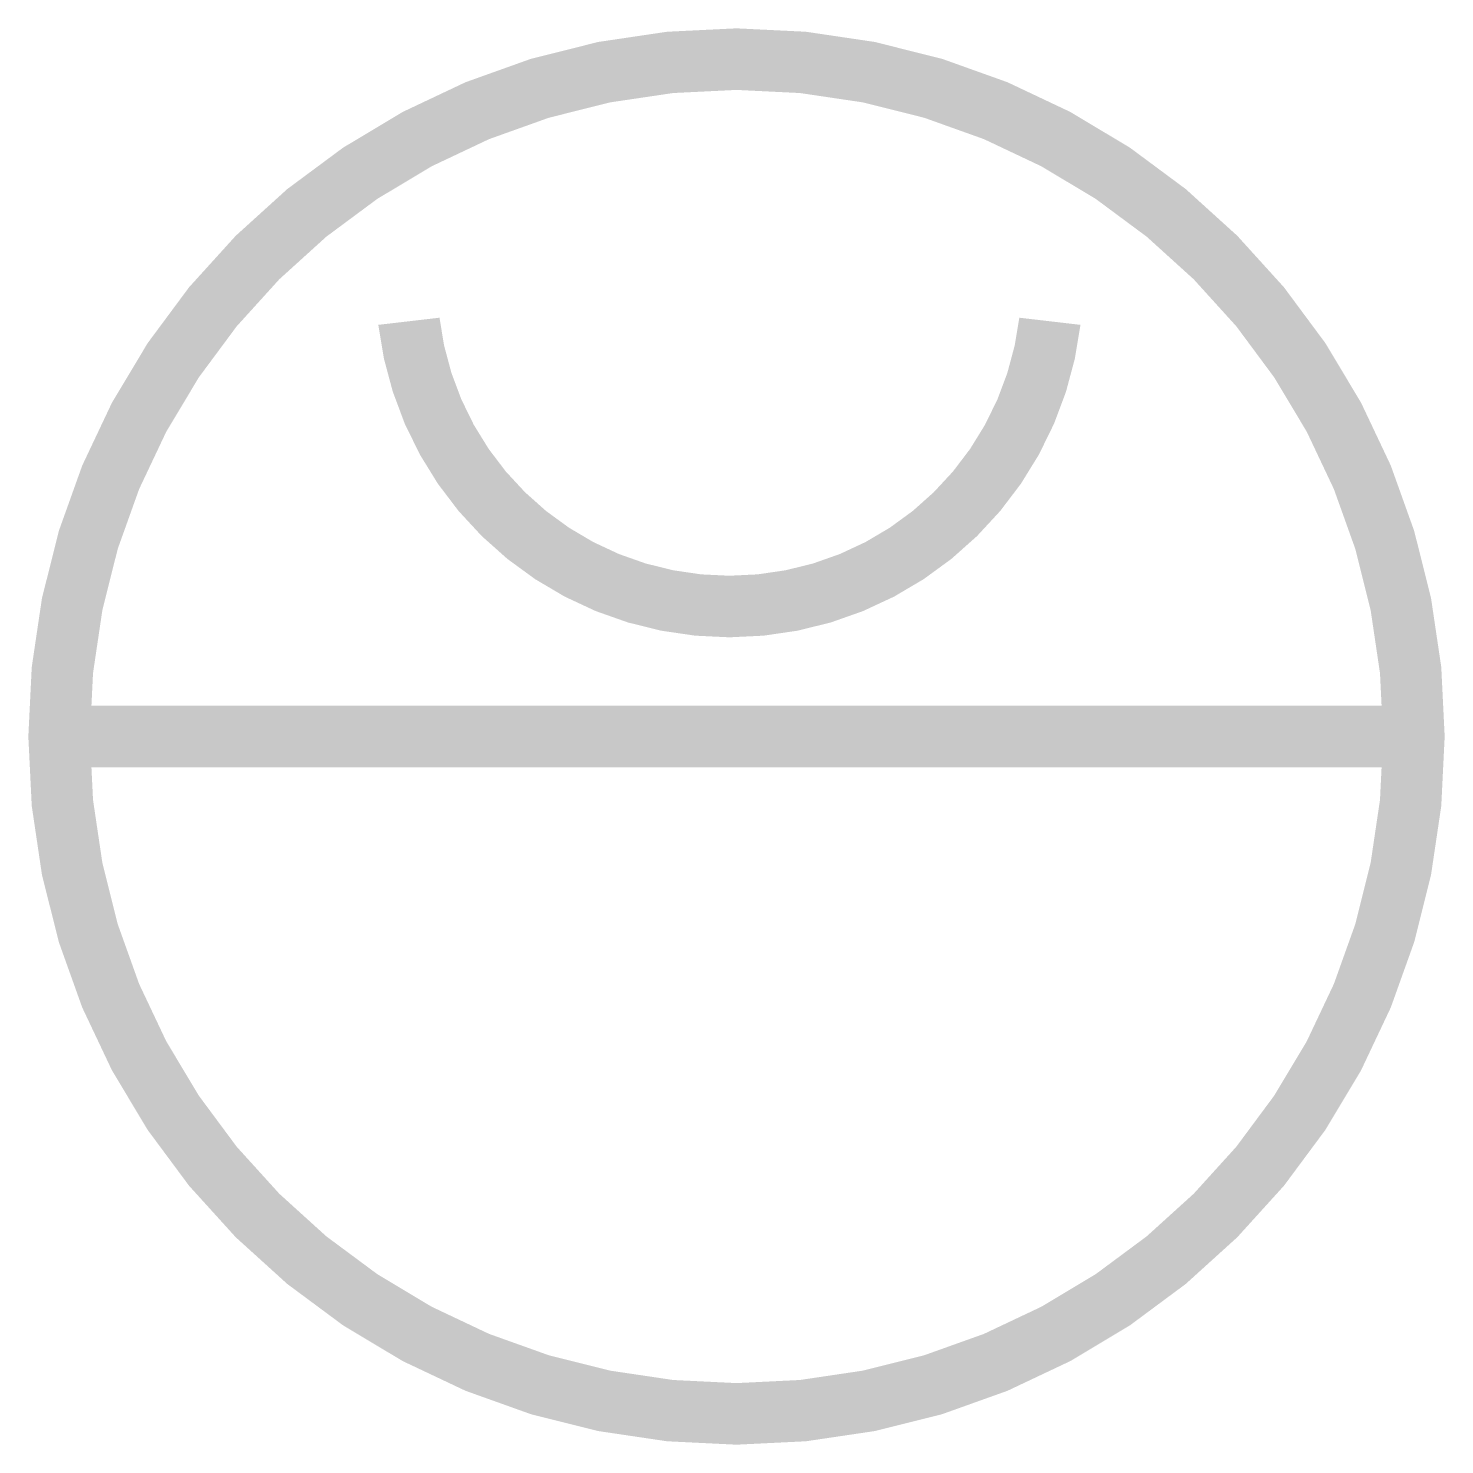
# Model space of a CAD drawing. Extents: x 0.07 to 2.37, y 0.05 to 2.35.
import ezdxf

# ---------------------------------------------------------------- set-up
doc = ezdxf.new("R2010")
doc.units = 0
doc.header["$MEASUREMENT"] = 0
doc.layers.get('0').update_dxf_attribs({"linetype": 'CONTINUOUS'})

msp = doc.modelspace()

# ---------------------------------------------------------------- linework, layer by layer
at = {"const_width": 0.1}
msp.add_lwpolyline([(0.1205, 1.1956, 1), (2.3205, 1.1956, 1)], format="xyb", close=True, dxfattribs=at)
msp.add_lwpolyline([(0.6885, 1.8699, 0.890044), (1.7294, 1.8699)], format="xyb", dxfattribs=at)
msp.add_lwpolyline([(0.1205, 1.1956), (2.3205, 1.1956)], dxfattribs=at)

doc.saveas('drawing.dxf')
